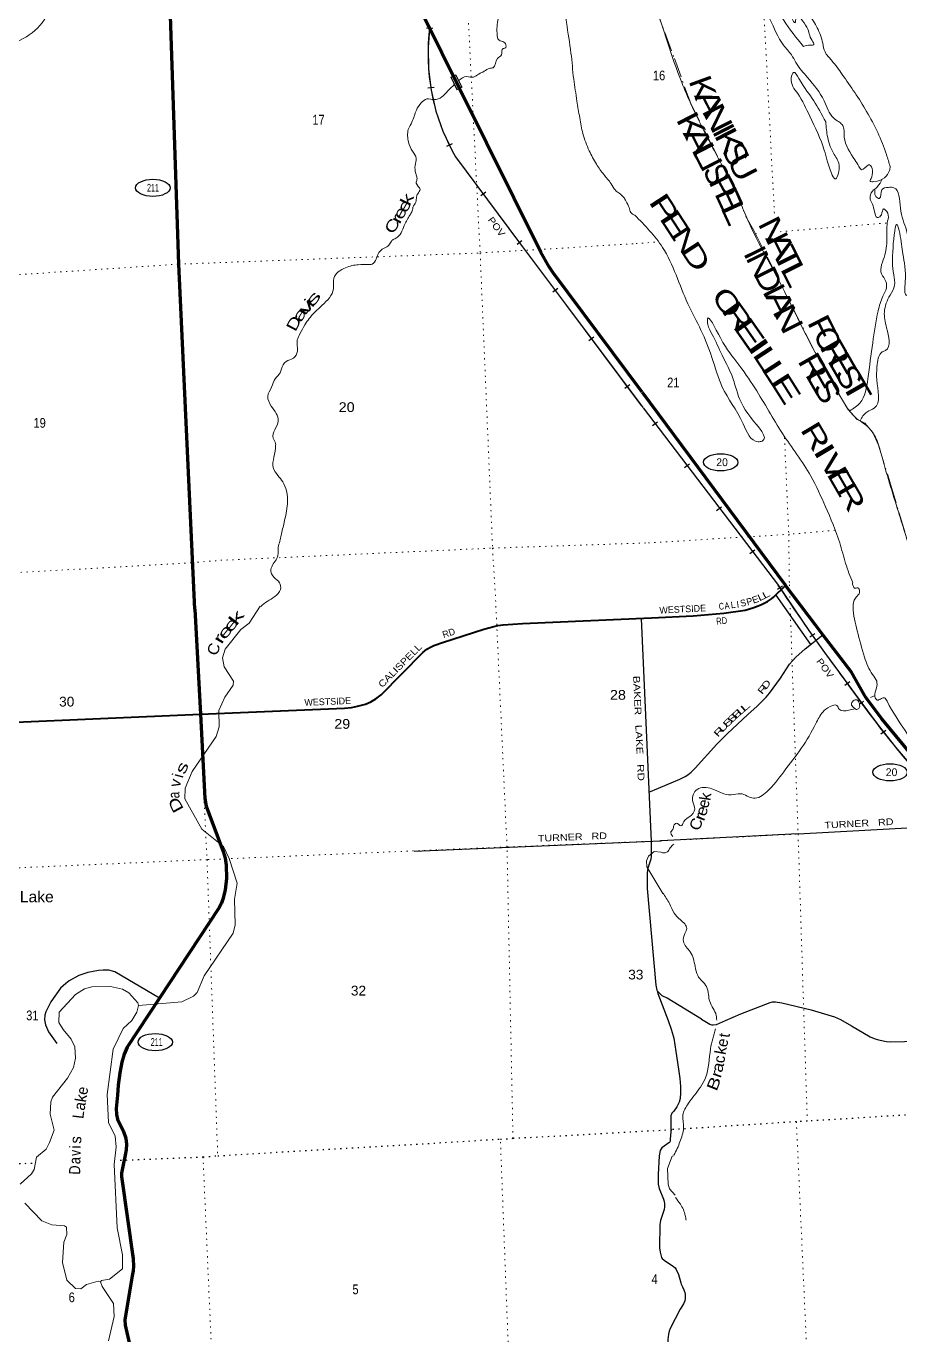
# Model space of a CAD drawing. Header units: feet. Extents: x 733631 to 986127, y 195788 to 388968.
# Drawn here: x 909531 to 925218, y 281106 to 304603 of the extents above; entities that cross this region are included whole.
import ezdxf
from ezdxf.enums import TextEntityAlignment as Align

# ---------------------------------------------------------------- set-up
doc = ezdxf.new("R2010")
doc.units = ezdxf.units.FT
doc.header["$LTSCALE"] = 70
doc.linetypes.add('DOT_DASHED', pattern=[7.7, 5, -1.2, 0.3, -1.2])
doc.linetypes.add('DOTTED', pattern=[1.5, 0.3, -1.2])
for name, color, linetype, lineweight in [('17', 7, 'Continuous', 25), ('23', 7, 'Continuous', 70), ('26', 7, 'Continuous', 40), ('29', 7, 'Continuous', 25), ('34', 7, 'Continuous', 25), ('39', 7, 'Continuous', 13), ('44', 7, 'DOT_DASHED', 13), ('59', 7, 'Continuous', 13), ('6', 7, 'DOTTED', 25), ('7', 7, 'DOTTED', 13)]:
    doc.layers.add(name, color=color, linetype=linetype, lineweight=lineweight)
for name, color, linetype in [('27', 7, 'Continuous'), ('30', 7, 'Continuous'), ('41', 7, 'Continuous')]:
    doc.layers.add(name, color=color, linetype=linetype)

msp = doc.modelspace()

# ---------------------------------------------------------------- linework, layer by layer
at = {"layer": '17'}
for centre in [(911805.45, 301700.26), (922000.54, 296772.39), (925043.25, 291206.1), (911848.83, 286361.47)]:
    msp.add_ellipse(centre, major_axis=(309.24, -1), ratio=0.500121, dxfattribs=at)
at = {"layer": '23'}
for p, q in [((920592.47, 298030), (923158.7, 294571.87)), ((923168.03, 294559.53), (923158.7, 294571.87)), ((912557.6, 294135.54), (912658.32, 292248.37))]:
    msp.add_line(p, q, dxfattribs=at)
for points in [[(920592.47, 298030), (918990.85, 300176.86), (918920.79, 300281.08), (918769.57, 300546.43), (917311.33, 303484.02), (916675.53, 304764.82), (916131.71, 305860.34)], [(912557.6, 294135.54), (912272.06, 300330.1), (912091.52, 305684.49)], [(923837.41, 293675.9), (923711.59, 293840.87), (923168.03, 294559.53)], [(927354.75, 289814.57), (926923.7, 290128.61), (926296.72, 290624.1), (925552.08, 291368.19), (924894.41, 292165.91), (924610.37, 292549.9), (924483.74, 292770.16), (924348.34, 293006.01), (923837.41, 293675.9)], [(912658.32, 292248.37), (912739.08, 290735.07), (912765.86, 290600.97), (913068.57, 289783.19), (913102.7, 289662.99), (913121.52, 289540.58), (913128.58, 289301.05), (913106.53, 289091.77), (913059.93, 288929.78), (913036.83, 288857.9), (912993.08, 288768.8), (911926.67, 287152.59)], [(911926.67, 287152.59), (911344.07, 286269.62), (911288.85, 286143.66), (911248.21, 286000.07), (911213.07, 285810.35), (911182.98, 285590.46), (911173.57, 285411.55), (911149.51, 285170.49), (911152.39, 285060.79), (911173.21, 284975.6), (911276.89, 284756.38), (911319.42, 284634.71), (911332.59, 284526.69), (911324.13, 284427.56), (911305.91, 284329.3), (911265.13, 284131.21), (911244.14, 284008.53), (911241.89, 283946.12), (911449.59, 282470.76), (911458.03, 282339.79), (911453.52, 282254.76), (911436.41, 282162.87), (911309.58, 281412.75), (911302.96, 281374.34), (911308.14, 281277.25), (911336.74, 281147.28), (911931.24, 278581.39)]]:
    msp.add_lwpolyline(points, dxfattribs=at)
at = {"layer": '26'}
for points in [[(920759.81, 293977.29), (921506.69, 294015.6), (922056.33, 294061.34), (922439.97, 294119.41), (922575.76, 294159.11), (922674.86, 294192.78), (922731.38, 294216.68), (922839.4, 294275.11), (922914.19, 294321.88), (922950.88, 294349.82), (923168.03, 294559.53)], [(912658.32, 292248.37), (915248.92, 292355.66), (915373.63, 292369.25), (915481.95, 292391.26), (915623.65, 292431.09), (915721.99, 292473.44), (915811.88, 292526.66), (915902.69, 292594.63), (916655.55, 293354.54), (916727.7, 293416.34), (916790.37, 293454.5), (916851.31, 293483.81), (917006.23, 293536.12), (917750.72, 293775.14), (917927.28, 293822.53), (918000.32, 293839.4), (918097.72, 293851.69), (918441.8, 293879.74), (920759.81, 293977.29)], [(907407.86, 292024.01), (912658.32, 292248.37)]]:
    msp.add_lwpolyline(points, dxfattribs=at)
at = {"layer": '29'}
for p, q in [((922989.09, 294386.72), (923613.07, 293502.2)), ((920571.61, 293969.37), (920754.07, 289965.88)), ((920713.84, 290848.58), (920886.08, 290919.02)), ((916499.15, 289792.74), (920925.06, 289975)), ((923391.27, 290098.63), (920925.06, 289975)), ((921656, 286774.12), (921041.66, 287151.1))]:
    msp.add_line(p, q, dxfattribs=at)
for points in [[(920886.08, 290919.02), (921266.26, 291080.8), (921365.96, 291129.55), (921410.22, 291158.82), (921469.43, 291206.07), (921542.18, 291278.85), (921932.07, 291710.95), (922118.01, 291897), (922489.91, 292245.08), (922657.86, 292395.11), (922819.81, 292557.15), (922880.53, 292629.92), (923077.73, 292899.23), (923239.69, 293145.29), (923289.92, 293207.56), (923353.65, 293271.32), (923515.61, 293421.35), (923837.41, 293675.9)], [(923391.27, 290098.63), (926225.87, 290254.44), (926269.75, 290253.54), (926292.59, 290249.06), (926321.69, 290239.21), (926392.05, 290204.84), (927084.02, 289851.87), (927134.4, 289834.19), (927178.59, 289824.2), (927273.87, 289812.44), (927354.75, 289814.57)], [(920754.07, 289965.88), (920756.08, 289700.58), (920745.69, 289646.36), (920695.37, 289486.07), (920687.78, 289446.21), (920683.56, 289395.48), (920683.28, 289119.22), (920835, 287382.06), (920854.74, 287293.53), (920857.96, 287282.79)], [(911926.67, 287152.59), (911123.86, 287626.17), (911018.08, 287656.14), (910911.84, 287656.14), (910828.36, 287648.54), (910638.65, 287610.58), (910477.15, 287556.04), (910300.96, 287462.51), (910240.25, 287416.95), (910147.16, 287331.13), (909973.61, 287087.22), (909883.59, 286908.2), (909864.62, 286847.46), (909858.7, 286761.32), (909876, 286672.81), (909932.91, 286543.72), (910079.84, 286337.99)], [(921041.66, 287151.1), (920948.36, 287194.78), (920857.96, 287282.79)], [(920857.96, 287282.79), (920871.81, 287236.58), (921058.31, 286747.81)], [(921656, 286774.12), (921806.11, 286684.76), (921836.11, 286672.76), (921866.1, 286669.76), (921926.08, 286678.76), (922088.03, 286750.78), (922363.95, 286870.81), (922891.8, 287074.85), (922933.79, 287086.86), (922984.77, 287086.86), (923101.74, 287068.85), (923623.58, 286942.82), (924043.46, 286813.79), (924151.43, 286768.78), (924349.37, 286654.75), (924685.27, 286456.71), (924757.25, 286426.71), (924835.23, 286402.7), (924979.19, 286372.69), (925055.66, 286367.02)], [(921058.31, 286747.81), (921110.67, 286594.01), (921146.54, 286473.68), (921159.2, 286431.46), (921195.07, 286192.91), (921241.49, 285876.25), (921268.91, 285707.36), (921279.46, 285563.81), (921277.35, 285449.81), (921273.13, 285348.48), (921254.15, 285285.14), (921216.17, 285200.7), (921161.31, 285122.59), (921127.03, 285083.58)], [(925055.66, 286367.02), (926045.37, 286391.03), (926102.35, 286385.03), (926147.34, 286367.02), (926243.31, 286307.01), (926681.18, 285952.93), (926771.16, 285867.42), (926801.15, 285829.91), (926825.13, 285790.89), (926939.1, 285568.84), (927137.04, 285244.76), (927173.04, 285204.27), (927192.54, 285192.27), (927215.02, 285184.75), (927285.51, 285172.76), (927382.97, 285172.75), (929114.05, 285274.98)], [(921127.03, 285083.57), (921108.95, 285038.34), (921106.16, 284753.12), (921095.67, 284618.81), (921091.88, 284582.74), (921082.39, 284561.86), (921072.91, 284552.37), (920947.12, 284461.48), (920934.41, 284446.06), (920917.34, 284415.69), (920895.56, 284321.99), (920876.14, 283984.37), (920881.3, 283812.03), (920894.79, 283733.18), (920974.25, 283542.46), (920987.53, 283500.7), (920991.21, 283461.38), (920993.22, 283403.89), (920989.43, 283356.43), (920923.03, 283159.01), (920909.14, 283084.57), (920903.63, 282670.96), (920913.54, 282587.62), (920924.92, 282542.06), (920940.1, 282496.5), (920953.38, 282479.42), (920989.47, 282449.09), (921156.38, 282331.35), (921184.83, 282306.67), (921201.91, 282280.1), (921246.62, 282187.03)], [(921246.62, 282187.03), (921266.52, 282106.55), (921283.37, 282040.16), (921291.8, 282012.77), (921301.27, 281992.75), (921316.02, 281966.41), (921342.34, 281913.72), (921358.14, 281866.31), (921363.4, 281834.7), (921365.51, 281800.98), (921364.46, 281760.94), (921356.03, 281713.52), (921336.03, 281662.95), (921297.06, 281603.94), (921272.22, 281566.9)], [(921272.22, 281566.9), (921093.77, 281220.84), (921076.7, 281173.38), (921062.19, 281119.62), (921050.14, 281019.62), (921048.1, 280917.34), (921092.16, 280360.83), (921091.88, 280319.14), (921084.29, 280273.59), (921071.01, 280212.84), (921050.07, 280153.22), (920944.4, 279962.01)]]:
    msp.add_lwpolyline(points, dxfattribs=at)
at = {"layer": '34'}
for p, q in [((916829.93, 304558.46), (916719.7, 304567.67)), ((916854.15, 303501.61), (916744.4, 303487.87)), ((917181.12, 302488.66), (917080.88, 302441.9)), ((917786.04, 301620.08), (917697.43, 301553.89)), ((918433.78, 300748.66), (918345.17, 300682.46)), ((919077.58, 299891.24), (918988.97, 299825.04)), ((919725.32, 299019.82), (919636.71, 298953.62)), ((920369.12, 298162.4), (920280.5, 298096.2)), ((920606.64, 297751.79), (923036.86, 294558.58)), ((920779.53, 297431.19), (920867.55, 297498.18)), ((921351.83, 296676.55), (921439.85, 296743.54)), ((921926.23, 295908.14), (922014.25, 295975.13)), ((922526.27, 295135), (922614.29, 295201.98)), ((923022.93, 294494.81), (923114.25, 294557.23)), ((923599.22, 293637.13), (923689.4, 293701.18)), ((924230.29, 292769.43), (924319.62, 292834.66)), ((924877.91, 291895.49), (924964.78, 291963.95))]:
    msp.add_line(p, q, dxfattribs=at)
at = {"layer": '34', "lineweight": 13}
msp.add_line((917238.08, 302259.83), (920576.33, 297791.27), dxfattribs=at)
at = {"layer": '34'}
for points in [[(916778.87, 304603.07), (916775.42, 304561.91), (916746.83, 304219.8), (916754.73, 303835.17), (916802.53, 303453.43), (916889.68, 303078.72), (917015.26, 302715.07), (917132.1, 302464.57), (917177.89, 302366.43), (917237.15, 302259.23), (918390.7, 300715.1), (919682.24, 298986.26), (920602.66, 297754.18)], [(923031.01, 294566.59), (923308.69, 294160.31), (923586.3, 293754.12), (923867.77, 293357.81), (924154.81, 292965.4), (924480.78, 292518.96), (924809.63, 292074.57), (925137.98, 291657.87), (925484.15, 291255.27)]]:
    msp.add_lwpolyline(points, dxfattribs=at)
at = {"layer": '34', "lineweight": 13}
msp.add_arc((920446.63, 304103.5), 3700.53, 172.24194, 209.88226, dxfattribs=at)
msp.add_spline([(923030.15, 294565.89), (923585.4, 293753.49), (924153.92, 292964.75), (924808.76, 292073.9), (925483.33, 291254.54), (925862.65, 290855.44), (926313.68, 290426.52), (926876.88, 289965.18), (927619.79, 289445.49), (928387.38, 288971.16), (928972.29, 288698.65), (929532.57, 288496.04), (930423.11, 288260.63), (931128.21, 288131.9), (931852.35, 288094.84), (933193.39, 288027.04), (934518.5, 287952.61), (935091.25, 287914.24), (935470.81, 287856.89), (936137.41, 287674.23), (936731.9, 287474.85), (937406.8, 287460.31), (937854.79, 287409.44), (937973.79, 287355.01), (938427.43, 287025.27), (939046.47, 286584.11), (939484.76, 286405.49), (939947.1, 286290.41), (940468.38, 286280.55), (941117.23, 286376.31), (942380.87, 286560.57), (943514.12, 286719.98), (944440.22, 286855.89), (945561.31, 287016.9), (946549.5, 287167.13), (947850.68, 287374.96), (948849.17, 287519.49), (949675.07, 287633.65), (950633.22, 287776.76), (951298.14, 287875.12), (951754.65, 287964.6)], degree=3, dxfattribs=at)
at = {"layer": '39'}
msp.add_line((924772.87, 292584.24), (924690.46, 292547.55), dxfattribs=at)
for points in [[(911549.17, 287018.55), (912328.61, 287083.83), (912534.75, 287184.69), (912599.22, 287254.59), (912730.03, 287554.21), (913245.78, 288315.18), (913281.64, 288468.01), (913271.32, 288930.13), (913318.52, 289217.95), (913174.52, 289657.85), (913073.32, 289872.39), (912682.21, 290184.5), (912382.7, 290727.4), (912383.24, 290920.82), (912514.06, 291220.52), (912942.62, 291851.81), (912994.56, 292022.13), (912991.04, 292316.33), (913099.06, 292556.17), (913250.08, 292772.53), (913255.75, 292840.01), (913085.32, 293102.27), (913053.68, 293260.77), (913106.31, 293414.3), (913386.24, 293770.46), (913532.94, 293885.73), (913732.67, 294187.37)], [(920964.05, 289030.76), (920673.67, 289507.55), (920669.27, 289616.7), (920707.84, 289702.36), (920805.53, 289781.98), (920933.44, 289772.1)], [(909425.5, 283812.52), (909628.22, 283997.33), (909675.55, 284074.95), (909717.04, 284295.25), (909887.91, 284436.72), (909950.29, 284557.02), (910033.8, 284779.04), (909963.1, 285070.49), (909971.04, 285289.47), (910001.21, 285374.76), (910273.4, 285713.77), (910383.43, 285903.29), (910418.61, 286072.88), (910402.04, 286274.04), (910337.46, 286414.41), (910195.99, 286585.25), (910114.96, 286716.51), (910124.27, 286901.9), (910414.25, 287216.39), (910578.41, 287315.57), (910711.41, 287354.62), (911047.55, 287359.86), (911259.84, 287309.59), (911371.72, 287246.83), (911538.72, 287068.58), (911549.17, 287018.55)], [(910867.54, 282054.61), (910883.31, 282080.45), (911025.35, 282103.04), (911261.64, 282289.22), (911259.82, 282541.43), (911164.52, 283025.33), (911109.8, 284166.75), (911147.6, 284479.44), (911131.35, 284672.19), (911011.99, 284919.66), (910983.16, 285422.99), (911093.2, 286234.79), (911271.68, 286603.66), (911425.39, 286752.81), (911520.36, 286899.68), (911549.17, 287018.55)], [(921181.28, 283616.22), (921084.15, 283730), (921055.59, 283812.91), (921044.37, 284089.99), (921127.9, 284312), (921152.74, 284321.45)], [(910867.54, 282054.61), (910824.88, 282069.69), (910617.04, 282010.81), (910510.94, 281930.81), (910418.25, 281935.48), (910260.68, 282088.85), (910180.56, 282405.14), (910207.91, 282767.86), (910261.22, 282904.58), (910255.78, 283038.9), (910221.18, 283062.72), (909993.47, 283078.69), (909813.75, 283155.5), (909506.61, 283471)], [(911011.19, 281000.88), (911111.34, 281433.8), (911101.81, 281668.84), (910896.11, 281971.68), (910867.54, 282054.61)]]:
    msp.add_lwpolyline(points, dxfattribs=at)
for points in [[(927516.24, 308362.12), (927392.49, 308612.93), (927280.62, 308747.17), (927251.8, 308879.12), (927260.62, 308986.54), (927291.76, 309173.71), (927285.24, 309304.66), (927111.46, 309300.81), (926915.19, 309301.99), (926868.62, 309465.44), (926860.11, 309677.06), (926838.57, 309865.88), (926720.2, 309886.76), (926567.95, 309978.78), (926398.88, 310164.94), (926375.57, 310470.79), (926337.21, 310753.74), (926230.69, 310902.36), (925959.18, 311073.77), (925652.41, 311100.23), (925402.21, 311290.78), (925220.76, 311603.58), (925040.44, 311649.91), (924889.04, 311562.27), (924784.48, 311509.06), (924556.21, 311502.74), (924480.75, 311596.23), (924420.62, 311625.8), (924337.74, 311543.3), (924184.06, 311582.76), (924134.18, 311487.61), (924096.78, 311304.2), (923897.26, 311248.7), (923627.3, 311226.35), (923463.99, 311134.13), (923390.05, 310912.71), (923139.32, 310707.49), (922868.71, 310535.69), (922496.31, 310458.21), (922256.37, 310564.42), (921973.28, 310805.98), (921623.5, 311086.91), (921358.27, 311294.95), (921239.69, 311279.47), (921106.81, 311063.45), (920739.06, 310689.37), (920598.12, 310472.98), (920655.21, 310057.62), (920818.61, 309497.67), (921209.14, 308519.97), (921637.43, 307596.49), (922405.43, 306472.39), (923430.36, 305022.75), (923735.89, 304574.25), (923832.68, 304295.97), (923874.71, 304142.4), (923991.52, 303990.21), (924184.19, 303736.48), (924621.84, 303071.87), (924977.92, 302298.56), (925045.57, 302077.51)], [(918456.38, 309701.71), (918569.46, 309246.17), (918664.42, 308864.88), (918728.26, 308438.33), (918808.65, 307921.31), (918855.28, 307686.2), (918877.95, 307517.12), (918957.99, 307088.98), (919007.74, 306736.79), (919037.15, 306390.12), (919088.13, 305991.51), (919105.24, 305499.07), (919170.83, 305082.66), (919232.39, 304666.15), (919313.52, 304120.87), (919362.29, 303653.52), (919421.29, 303257.13), (919469.59, 302959.45), (919527.66, 302674.15), (919640.87, 302366.07), (919770.48, 302125.08), (919902.68, 301938.71), (920032.27, 301774.49), (920112.13, 301657.43), (920178.22, 301602.62), (920258.87, 301532.04), (920303.29, 301456.46), (920356.75, 301344.75), (920389.44, 301254.72), (920420.41, 301229.28), (920461.2, 301209.28)], [(925563.78, 294671.58), (925515.19, 294912.74), (925482.7, 295002.18), (925211.72, 295818.9), (924898.99, 296866.83), (924657.9, 297396.94), (924411.42, 297586.5), (924242.73, 297797.61), (923959.28, 298281.5), (923783.66, 298589.71), (923144.36, 299841.05), (923098.15, 299933.51), (922452.68, 301203.35), (922384.43, 301367.1), (922066.01, 302029.37), (921661.84, 302798.16), (921302.83, 303589.5), (920811.34, 305051.24), (920568.7, 305862), (920426.83, 306883.29), (920341.27, 307545.72), (920253.43, 308050.55), (920156.1, 308622.3)], [(921283.23, 307410.1), (921623.14, 306786.17), (921941.87, 306275.68), (922305.99, 305706.66), (922542.82, 305337.82), (922691.28, 305078.04), (922764, 304958.17), (922886.64, 304729.53), (923130.5, 304260.05), (923272.54, 304088.81), (923352.32, 303949.08), (923561.93, 303679.96), (923857.88, 303261.3), (924024.8, 302955.92), (924115.09, 302889.35), (924180.47, 302835.78), (924212.63, 302758.5), (924219.95, 302611.43), (924410.25, 302202.12), (924482.87, 302084.27), (924528.26, 302025.75), (924655.44, 302112.29), (924712.69, 301896.83), (924686.33, 301816.88), (924753.34, 301811.85), (924942.07, 301880.99), (925032.53, 302014.32), (925045.57, 302077.51)], [(910129.7, 305547.06), (910051.59, 305224.28), (909816.1, 304660.49), (909422.43, 304349.05), (909089.69, 304176.59), (908891.41, 303961.24), (908681.16, 303588.01), (908528.3, 303335.48), (908414.55, 303207.22), (908172.74, 303109.89), (907922.13, 303115.36), (907329.76, 303212.75), (906946.13, 303283.36), (906822.57, 303373), (906671.83, 303344.76), (906620.47, 303368.89)], [(918361.38, 305570.45), (918208.6, 305644.94), (918085.82, 305552.8), (918081.25, 305344.61), (918079, 305201.13), (918065.93, 305008.88), (918032.08, 304838.3), (917994.14, 304669.62), (917983.82, 304525.93), (917988.09, 304441.2), (917991.07, 304404.92), (918022.79, 304351.22), (918065.66, 304334.18), (918139.61, 304287.66), (918127.57, 304208.56), (918093.48, 304199.57), (918066.09, 304089.76), (917991.16, 304021.11), (917914.71, 303857.48), (917850.39, 303845.67), (917752.83, 303792.58), (917657.18, 303743.57), (917563.71, 303688.57), (917442.28, 303697.47), (917297.85, 303629.88)], [(923489.55, 304240), (923132.16, 304714.42), (922980.87, 304949.85), (922928.62, 305024.2), (922908.46, 305104.05), (922733.46, 305368.69), (922702.19, 305427.84), (922868.26, 305302.12), (922932.01, 305240.4), (923017.75, 305102.96), (923090.77, 304977.05), (923147.9, 305007.91), (923273.46, 304761.22), (923336.9, 304665.17), (923356.81, 304752.89), (923547.18, 304585.87), (923642.17, 304343.85), (923674.13, 304270.6), (923611.77, 304263.73), (923489.55, 304240)], [(923886.82, 302883.02), (923671.79, 303260.93), (923407.02, 303662.83), (923308.46, 303773.44), (923268.77, 303676.74), (923384.13, 303391.23), (923600.46, 302987.13), (923861.33, 302379.11), (923991.38, 301961), (924052.9, 301862.83), (924129.36, 302074.27), (924039.32, 302298.35), (923922.96, 302604.01), (923886.82, 302883.02)], [(917218.41, 303555.72), (917082.06, 303419.23), (916995.45, 303334.11), (916853.38, 303283.88), (916727.81, 303296.7), (916622.65, 303225.23), (916537.17, 303097.71), (916458.08, 302881.49), (916392.88, 302750.48), (916379.79, 302634.98), (916394.95, 302520.24), (916467.97, 302356.54), (916535.99, 302229.06), (916515.15, 302101.25), (916527.03, 301958.14), (916540.32, 301914.05), (916548.04, 301851.64), (916535.68, 301784.65), (916605.34, 301671.35), (916561, 301591.39), (916540.14, 301540.34), (916526.62, 301441), (916476.39, 301354.82), (916467.64, 301304.09), (916435.21, 301232.52), (916334.8, 301058.15), (916197.88, 300814.13), (916134.2, 300778.1), (916088.63, 300744.57), (916042.17, 300668.59), (915958.63, 300619.91), (915844.57, 300503.76), (915816.44, 300422.21), (915742.09, 300331.36), (915673.63, 300323.48), (915493.94, 300320.73), (915267.14, 300266.22), (915056, 300078.81), (915048.93, 299888.74), (914844.71, 299592.43), (914702.92, 299455.34), (914534.92, 299240.79), (914446.36, 299076.84), (914398.68, 298970.53), (914402.03, 298768.61), (914328.65, 298641.42), (914198.95, 298581.41), (914115.59, 298449.92), (914091.18, 298380.59), (914003.14, 298273.21), (913936.4, 298123.97), (913870.16, 297956.57), (913931.33, 297782.45), (914019.7, 297649.45), (914057.55, 297517.14), (913964.77, 297207.62), (914009.79, 297109.84), (914010.59, 297079.56), (913980, 296862.6), (913964.69, 296678.37), (914051.3, 296535.23), (914137.11, 296422.36), (914204.02, 296260.52), (914222.35, 296026.68), (914162.57, 295691.78), (914110.09, 295462.12), (914057.19, 295248.61)], [(924317.45, 297695.91), (924502.1, 297836.92), (924644.23, 298273.44), (924731.52, 298917.47), (924828.48, 299489.24), (924914.35, 299755.62), (924977.87, 299901.86), (924967.91, 300020.54), (924890.35, 300156.34), (924948.29, 300496.16), (924986.94, 300816.94), (924998.84, 301106.21), (924999.89, 301247.6), (924923.42, 301320.85), (924886.05, 301218.2), (924828.01, 301165.09), (924736.45, 301378.99), (924690.29, 301574.77), (924760.35, 301670.83), (924784.74, 301546.75), (924849.21, 301511.32), (924894.27, 301662.78), (925013.36, 301708.57), (925112.76, 301702.98), (925228.09, 301336.7), (925336.95, 300937.82), (925476.78, 300201.14), (925449.4, 299775.88), (925357.06, 299761.59), (925314.25, 300012.04), (925273.14, 300512.93), (925216.04, 300887.91), (925174.3, 301035.43), (925095.46, 300628.03), (925109.64, 300140.05), (925123.3, 299946.83), (925042.82, 299775.59), (924940.49, 299474.13), (924981.17, 299185.23), (924960.76, 298782.5), (924903.53, 298753.65), (924807.48, 298488.82), (924803.16, 298250.37), (924759.61, 297743.62), (924625.47, 297674.93), (924503.85, 297517.15)], [(924760.33, 301671.82), (924818.5, 301721.93), (924902.06, 301853.67)], [(920461.2, 301209.28), (920956.46, 300631.92), (921411.46, 299618.8), (921647.55, 299142.91), (921843.98, 298651.08), (922030.1, 298122.45), (922404.68, 297465.07), (922675.64, 297142.2), (922745.88, 297153.47), (922540.75, 297576.24), (922283.08, 298079.42), (922192.64, 298351.93), (922025.84, 298695.69), (921849.56, 299067.28), (921771.71, 299249.5), (921766.9, 299346.2), (921996.27, 299005.29), (922308.35, 298546.98), (922615.5, 298106.63), (923109.21, 297291.11), (923620.7, 296524.86), (923882.71, 295975.44), (924139.53, 295326.85), (924244.97, 294956.08), (924372.13, 294612.84)], [(914057.19, 295248.61), (914032.32, 295043.93), (913924.44, 294847.14), (913984.87, 294701.28), (914080.18, 294610.89), (914097.52, 294490.15), (913993.93, 294360.13), (913860.84, 294275.8), (913742.31, 294182.81)], [(951707.79, 288835.53), (951102.99, 288901.54), (950510.13, 288995.82), (950306.22, 289053.31), (950237.83, 289162.11), (950061.68, 289176.1), (949914.89, 289158.77), (949765.64, 289212.13), (949649.9, 289288.92), (949385.84, 289334.17), (949098.46, 289469.6), (948833.35, 289545.14), (948445.87, 289772.07), (947711.13, 290172.74), (947004.47, 290637.09), (946219.47, 290973.3), (945781.87, 291131.72), (945613.72, 291148.01), (945335.12, 291204.88), (945009.34, 291167.07), (944841.9, 291104.52), (944631.89, 291105.18), (944369.48, 290986.69), (944326.16, 290954.83), (944396.96, 290951.27), (944472.06, 290939.77), (944425.35, 290889.58), (944201.59, 290821), (943967.95, 290746), (943259.95, 290551.08), (942936.25, 290511.31), (942560.1, 290528.33), (941874.98, 290546.55), (941418.11, 290504.09), (940515.2, 290514.6), (940111.94, 290498.31), (939360.95, 290320.07), (938928.53, 290155.12), (938712.19, 289931.09), (937919.62, 289729.14), (937050.06, 289360.66), (936394.5, 289108.95), (935360.68, 288760.95), (934451.71, 288538.7), (933580.34, 288396.64), (933380.48, 288395.63), (933332.57, 288379.78), (933390.51, 288339.36), (933443.52, 288266.42), (933352.77, 288263.21), (933129.12, 288307.87), (932750.74, 288330.88), (932482.46, 288323.4), (932337.75, 288304.13), (932195.25, 288337.51), (931405.36, 288523.9), (931175.49, 288631.03), (931107.28, 288618.5), (931080.25, 288524.53), (931047.23, 288486.96), (931013.28, 288534.29), (930981.83, 288626.19), (930918.12, 288658.32), (930692.94, 288688.77), (930098.48, 288770.86), (929254.26, 289009.93), (928249.64, 289390.94), (927648.91, 289770.07), (927123.07, 290143.76), (926600.78, 290531.73), (925837.51, 291230.67), (925311.57, 291956.21), (924988.33, 292484.69), (924939.85, 292543.64), (924889.71, 292533.78), (924814.06, 292502.79), (924771.48, 292565.99), (924798.42, 292720.63), (924802.28, 292842.1), (924729.51, 292960.85), (924583.38, 293273.16), (924453.83, 293747.83), (924378.53, 294171.84), (924419.37, 294333.04), (924485.27, 294412.21), (924486.36, 294497.18), (924463.41, 294518.61), (924405.13, 294510.48), (924383.85, 294542.09), (924366.24, 294583.93), (924374.04, 294622.24)], [(924410.69, 292349.95), (924299.44, 292320.78), (924131.29, 292337.08), (924086.49, 292406.27), (923965.98, 292387.85), (923834.16, 292288.14), (923710.09, 292081.53), (923452.71, 291643.72), (923134.41, 291215.89), (922827.91, 290855.21), (922591.64, 290739.67), (922354.56, 290822.28), (922187.67, 290802.22), (921844.73, 290909.39), (921578.6, 290897.95), (921494.59, 290700.84), (921534.41, 290542.5), (921448.08, 290412.05), (921342.12, 290323.37), (921288.39, 290242.6), (921205.9, 290292.26), (921157.17, 290242), (921148.7, 290195.19), (921108.31, 290137.14), (921142.25, 290052.86)], [(924494.47, 292429.39), (924448.42, 292508.05), (924380.48, 292487.45), (924348.23, 292427.66), (924386.56, 292370.38), (924448.4, 292334.14), (924489.83, 292361.9), (924493.57, 292428.76)], [(924570.54, 292483.46), (924527.08, 292452.19), (924493.57, 292428.76)], [(921160.14, 289916.41), (921096.09, 289849.56), (921044.09, 289776.95), (920986.1, 289760.74), (920933.6, 289768.19)], [(920963.68, 289038.86), (921080.32, 288850.06), (921167.08, 288677.2), (921278.24, 288557.78), (921392.68, 288402.08), (921359.54, 288309.91), (921332.11, 288169.41), (921453.72, 287981.61), (921541.42, 287723.85), (921589.66, 287555.7), (921743.82, 287360.96), (921783.15, 287216.75), (921803.63, 287092.1), (921921.37, 286841.48), (921929.95, 286756.23)], [(921909.69, 286600.77), (921819.04, 286241.32), (921730.04, 285722.52), (921636.97, 285553.4), (921422.94, 285262.73), (921323.35, 285048.9), (921333.3, 284820.74), (921269.25, 284571.77), (921222.9, 284452.85), (921158.19, 284329.22)], [(921189.11, 283574.71), (921277.85, 283451.8), (921365.67, 283248.64), (921378.7, 283164.17)]]:
    msp.add_spline(points, degree=3, dxfattribs=at)
at = {"layer": '44'}
msp.add_lwpolyline([(920158.81, 308533.15), (920407.81, 307170.24), (920488.9, 306303.72), (920626.88, 305558.75), (920808.93, 304993.32), (921169.58, 304021.79), (921464.02, 303212.93), (921784.4, 302582.83), (922244.22, 301692.29), (922455.77, 301186.68), (922598.77, 300936.49), (923037.97, 300055.15), (923697.03, 298749.31), (924284.29, 297724.99), (924454.59, 297538.56), (924586.88, 297473.62), (924733.87, 297310.4), (924833.52, 297080.55), (925052.23, 296379.44), (925208.01, 295857.29), (925378.06, 295289.32), (925516.76, 294915.81), (925563.85, 294671.57)], dxfattribs=at)
at = {"layer": '59'}
for points in [[(917247.28, 303731.62), (917359.05, 303508), (917265.13, 303461.05), (917153.36, 303684.68)], [(917243.7, 303720.88), (917164.09, 303681.1), (917268.7, 303471.78), (917348.31, 303511.57)]]:
    msp.add_lwpolyline(points, close=True, dxfattribs=at)
at = {"layer": '6'}
for points in [[(951807.53, 286498.84), (949990.94, 286387.05), (944651.7, 286115.17), (939399.32, 285842.33), (934112.87, 285562.21), (933995.91, 285558.07), (928821.21, 285257.64), (928676.08, 285250.48), (923556.12, 284943.9), (923360.71, 284930.92), (921139.12, 284790.58)], [(911221.55, 284240.35), (912706.84, 284300.4), (912970.51, 284321.38), (918046.02, 284619.3), (918271.52, 284634.96), (921139.12, 284790.58)], [(890456.56, 283406.78), (891809.58, 283466.38), (897139.97, 283686.02), (902470.84, 283891.55), (907728.67, 284108.75), (909697.48, 284193.14)]]:
    msp.add_lwpolyline(points, dxfattribs=at)
at = {"layer": '7'}
for p, q in [((922772.44, 304938.93), (922967.15, 301216.78)), ((923068.94, 300912.65), (924996.08, 301070.25)), ((922623.22, 300875.82), (922686.5, 300881.06)), ((920482.3, 300698.42), (920865.82, 300730.2)), ((923234.62, 294575.01), (923266.87, 293653.64))]:
    msp.add_line(p, q, dxfattribs=at)
for points in [[(911699.11, 316051.04), (911860.99, 311019.37), (912091.52, 305684.49), (912272.06, 300330.1), (912503.29, 294968.98), (912557.6, 294135.49)], [(917196.47, 311894.93), (917187.76, 311229.52), (917409.73, 305912.59), (917681.9, 300530.34), (917905.41, 295231.63), (917957.43, 294357.15)], [(899145.57, 299733.77), (901813.01, 299811.94), (907104.25, 299990.85), (912272.06, 300330.1), (917681.9, 300530.34), (920482.3, 300698.42)], [(923147.07, 297213.12), (923223.78, 295477.09), (923234.62, 294575.01)], [(924053.18, 295551.81), (923239.82, 295479.83), (920704.15, 295325.37)], [(890029.66, 294102.81), (891289.37, 294195.49), (896763.2, 294268.14), (902021.07, 294486.57), (907338.23, 294678.28), (912503.29, 294968.98), (913024.54, 295013), (917905.41, 295231.63), (920704.15, 295325.37)], [(918271.52, 284634.96), (918164.65, 289865.81), (917957.43, 294357.15)], [(912557.6, 294135.49), (912778.02, 289638.22), (912970.51, 284321.38)], [(923266.87, 293653.64), (923391.27, 290098.63), (923556.12, 284943.9)], [(920925.06, 289975.06), (923391.27, 290098.63), (926920.42, 290292)], [(920922.13, 289974.85), (918164.65, 289865.81), (912778.02, 289638.22), (907572.94, 289412.69), (902253.96, 289213.62), (896943.74, 288934.07), (891639.67, 288771.85), (890244.86, 288710.94)], [(923360.71, 284930.92), (923578.74, 280105.66), (923790.18, 274713.96), (923996.12, 269364.53), (924239.32, 264046.75), (924456.02, 258736.12), (924636.08, 253434.31)], [(919305.72, 253204.49), (919076.81, 258524.13), (918859.32, 263864.36), (918666.43, 269193.29), (918461.85, 274509.71), (918227.1, 279823.1), (918046.02, 284619.3)], [(912706.84, 284300.4), (912912.49, 279614.08), (913132.86, 274308.29), (913347.66, 268988.17), (913543.51, 263631.06), (913762.75, 258298.98), (913976.6, 253007.1)]]:
    msp.add_lwpolyline(points, dxfattribs=at)

# ---------------------------------------------------------------- texts
at = {"layer": '17', "width": 0.55}
for p in [(911808.35, 301631.95), (911874.88, 286293.16)]:
    msp.add_text('211', height=140, dxfattribs=at).set_placement(p, align=Align.CENTER)
at = {"layer": '17'}
for p in [(922026.59, 296704.08), (925069.3, 291137.79)]:
    msp.add_text('20', height=140, dxfattribs=at).set_placement(p, align=Align.CENTER)
at = {"layer": '27'}
for s, rotation, width, p in [('L', 27.782, 1.45, (922844.96, 294346.83)), ('C', 5.365, 0.75, (922019.69, 294128.21)), ('A', 6.338, 0.85, (922121.3, 294137.56)), ('L', 8.009, 0.95, (922232.55, 294155.55)), ('E', 19.045, 1.1, (922643.48, 294252.15)), ('L', 24.553, 1.35, (922750.74, 294300.48))]:
    msp.add_text(s, height=120, rotation=rotation, dxfattribs=dict(at, width=width)).set_placement(p, align=Align.CENTER)
for s, rotation, p in [('WESTSIDE', 2.936, (920904.13, 294054.79)), ('RD', 17.799, (917025.96, 293615.97)), ('WESTSIDE', 2.372, (914529.27, 292399.09))]:
    msp.add_text(s, height=120, rotation=rotation, dxfattribs=at).set_placement(p)
for s, rotation, p in [('I', 8.009, (922316.85, 294164.2)), ('S', 13.729, (922419.78, 294188.69)), ('P', 15.643, (922533.9, 294216.17))]:
    msp.add_text(s, height=120, rotation=rotation, dxfattribs=at).set_placement(p, align=Align.CENTER)
for s, rotation, width, p in [('RD', 5.427, 0.85, (921926.1, 293858.08)), ('CALISPELL', 45.267, 1.2, (915924.81, 292716.41))]:
    msp.add_text(s, height=120, rotation=rotation, dxfattribs=dict(at, width=width)).set_placement(p)
at = {"layer": '30'}
for s, rotation, width, p in [('BAKER   LAKE   RD', 272.609, 1.3, (920471.5, 291992.8)), ('R', 51.105, 1.5, (922798.79, 292660.65)), ('D', 52.973, 1.4, (922864.41, 292747.64)), ('E', 42.187, 1.7, (922328.13, 292205.62)), ('L', 41.187, 1.9, (922407.28, 292273.01)), ('L', 41.187, 1.9, (922481.61, 292337.13)), ('U', 46.749, 1.6, (922091.55, 291979.1)), ('S', 44.221, 1.8, (922174.01, 292059.34)), ('S', 44.136, 1.8, (922251.81, 292134.8)), ('R', 46.749, 1.6, (922012.85, 291895.45)), ('TURNER   RD', 2.358, 1.2, (919341.25, 289984.84))]:
    msp.add_text(s, height=120, rotation=rotation, dxfattribs=dict(at, width=width)).set_placement(p, align=Align.CENTER)
at = {"layer": '30', "width": 1.2}
msp.add_text('TURNER   RD', height=120, rotation=3.136, dxfattribs=at).set_placement((923867.88, 290194.85))
at = {"layer": '34', "width": 1.15}
msp.add_text('POV', height=120, rotation=306.762, dxfattribs=at).set_placement((917811.77, 301122.45))
msp.add_text('POV', height=120, rotation=306.185, dxfattribs=at).set_placement((923827.29, 293040.52), align=Align.CENTER)
at = {"layer": '41'}
for s, height, rotation, width, p in [('k', 200, 64.547, 1.55, (916458.72, 301451.7)), ('e', 200, 60.798, 1.45, (916405.05, 301328.33)), ('P', 363.6, 303.066, 1.65, (920839.63, 301232.63)), ('e', 200, 62.101, 1.4, (916328.89, 301203.58)), ('E', 363.6, 303.066, 1.7, (921034.11, 300933.91)), ('C', 200, 60.081, 1.35, (916187.74, 300968)), ('r', 200, 61.328, 1.6, (916270.43, 301096.77)), ('N', 363.6, 303.066, 1.45, (921219.98, 300648.4)), ('D', 363.6, 303.066, 1.5, (921402.75, 300367.68)), ('O', 363.6, 305.732, 1.4, (921971.27, 299540.22)), ('v', 200, 49.468, 2, (914631.64, 299498.18)), ('i', 200, 53.655, 1.55, (914696.02, 299575.79)), ('s', 200, 53.9, 1.95, (914762.64, 299656.23)), ('R', 363.6, 305.732, 1.6, (922161.05, 299276.43)), ('D', 200, 62.375, 1.35, (914425.08, 299221.32)), ('a', 200, 56.14, 1.7, (914525.03, 299372.31)), ('E', 363.6, 304.906, 1.75, (922364.04, 298986.48)), ('I', 363.6, 304.906, 1.9, (922530.27, 298749.06)), ('L', 363.6, 303.2, 1.65, (922678.17, 298527.5)), ('L', 363.6, 303.2, 1.65, (922837.76, 298274.91)), ('E', 363.6, 302.273, 1.7, (923016.21, 297998.65)), ('R', 363.6, 300.831, 1.45, (923550.96, 297144.41)), ('I', 363.6, 300.831, 1.75, (923708.69, 296880.14)), ('V', 363.6, 300.831, 1.45, (923877.43, 296593.57)), ('E', 363.6, 299.986, 1.65, (924022.73, 296341.23)), ('R', 363.6, 299.986, 1.45, (924187.12, 296059.63)), ('e', 200, 51.834, 1.75, (913281.12, 293797.01)), ('k', 200, 52.579, 1.95, (913381.71, 293923.87)), ('e', 200, 51.834, 1.75, (913176.11, 293669.56)), ('C', 200, 71.078, 1.1, (912991.07, 293386.49)), ('r', 200, 58.957, 1.7, (913079.07, 293556.99)), ('s', 200, 66.419, 1.55, (912416.93, 291247.96)), ('v', 200, 77.728, 1.05, (912304.27, 290993.87)), ('D', 200, 118.885, 1.4, (912301.95, 290666.74)), ('a', 200, 89.84, 0.8, (912282.97, 290797.51)), ('k', 200, 81.693, 1.05, (921824.74, 290757.57)), ('r', 200, 68.49, 1.4, (921719.84, 290371.88)), ('e', 200, 72.511, 1.15, (921755.27, 290483.85)), ('C', 200, 69.637, 1.1, (921652.17, 290240.92)), ('k', 200, 79.296, 1.1, (922100.35, 286195.83)), ('a', 200, 76.059, 1.15, (922044.92, 285888.24)), ('B', 200, 68.623, 1.35, (921970.58, 285581.37)), ('r', 200, 70.74, 1.3, (922016.5, 285758.49)), ('e', 200, 80.353, 0.95, (910636.14, 285474.23)), ('k', 200, 80.675, 1.05, (910613.94, 285339.65)), ('L', 200, 83.094, 0.95, (910565.78, 285048.14)), ('v', 200, 88.262, 0.8, (910508.99, 284369.37)), ('D', 200, 88.906, 0.85, (910501.47, 284063.62)), ('a', 200, 88.262, 0.85, (910504.81, 284231.65))]:
    msp.add_text(s, height=height, rotation=rotation, dxfattribs=dict(at, width=width)).set_placement(p, align=Align.CENTER)
for s, rotation, p in [('i', 74.948, (912350.25, 291121.53)), ('e', 76.528, (921791.07, 290621.89)), ('t', 82.044, (922161.51, 286469.86)), ('e', 76.647, (922126.95, 286330.83)), ('c', 82.805, (922075.65, 286042.15)), ('a', 80.675, (910590.59, 285197.46)), ('s', 86.111, (910520.11, 284599.87)), ('i', 88.262, (910512.21, 284475.62))]:
    msp.add_text(s, height=200, rotation=rotation, dxfattribs=at).set_placement(p, align=Align.CENTER)
at = {"layer": '41', "width": 1.05}
msp.add_text('Law Lake', height=200, dxfattribs=at).set_placement((909424.65, 288872.41), align=Align.CENTER)
at = {"layer": '44'}
for s, rotation, width, p in [('K', 290.002, 1.15, (921492.52, 303430.62)), ('A', 296.951, 1.4, (921631.68, 303135.5)), ('N', 296.951, 1.3, (921767.07, 302861.27)), ('K', 296.951, 1.3, (921295.76, 302726.7)), ('A', 296.951, 1.4, (921426.86, 302465.04)), ('I', 296.951, 1.15, (921878.16, 302642.8)), ('K', 297.309, 1.3, (921982.32, 302440.77)), ('L', 297.309, 1.45, (921563.73, 302204.22)), ('S', 297.309, 1.05, (922097.65, 302217.4)), ('I', 297.309, 1.15, (921660.99, 302024.37)), ('U', 297.309, 1.25, (922217.32, 301985.63)), ('S', 293.309, 0.95, (921744.72, 301868.83)), ('P', 297.309, 1.2, (921871.86, 301623.16)), ('E', 294.705, 1.15, (921969.23, 301413.19)), ('L', 294.705, 1.35, (922074.54, 301167.75)), ('N', 296.489, 1.25, (922769.32, 300842.78)), ('A', 296.489, 1.4, (922906.56, 300571.59)), ('I', 296.489, 1.15, (922438.92, 300452.5)), ('N', 296.489, 1.25, (922548.24, 300228.86)), ('T', 296.489, 1.4, (923026.81, 300330.17)), ('L', 296.78, 1.45, (923158.11, 300063.58)), ('D', 296.489, 1.1, (922683.54, 299961.61)), ('I', 296.78, 1.15, (922781.03, 299767.44)), ('A', 296.78, 1.4, (922900.73, 299542.96)), ('N', 296.78, 1.3, (923035.2, 299259.7)), ('F', 296.78, 1.25, (923639.64, 299106.35)), ('O', 296.78, 1.05, (923749.35, 298886.1)), ('R', 299.826, 1.25, (923888.12, 298633.88)), ('R', 299.826, 1.25, (923492.68, 298384.32)), ('E', 299.826, 1.3, (924020.37, 298402.51)), ('E', 299.826, 1.3, (923621.35, 298150.37)), ('S', 299.826, 1.1, (924135.28, 298202.87)), ('S', 299.826, 1.1, (923743.61, 297953.13)), ('T', 299.826, 1.5, (924263.39, 297994.02))]:
    msp.add_text(s, height=400, rotation=rotation, dxfattribs=dict(at, width=width)).set_placement(p, align=Align.CENTER)
at = {"layer": '7'}
for s, width, p in [('16', 0.85, (920784.96, 303630.6)), ('17', 0.85, (914670.19, 302836.31)), ('21', 0.85, (921040.32, 298117.99)), ('20', 1.1, (915142.51, 297675.51)), ('19', 0.85, (909662.15, 297392.6)), ('30', 1.05, (910122.42, 292387.56)), ('28', 1.1, (920013.19, 292509.26)), ('29', 1.1, (915062.83, 291987.98)), ('33', 1.05, (920340.77, 287486.71)), ('32', 1.05, (915361.19, 287198.47)), ('31', 0.85, (909531.55, 286753.63)), ('5', 0.85, (915389.38, 281834.95)), ('4', 0.85, (920759.62, 282018.52)), ('6', 0.85, (910293.6, 281691.95))]:
    msp.add_text(s, height=175, dxfattribs=dict(at, width=width)).set_placement(p)

doc.saveas('drawing.dxf')
